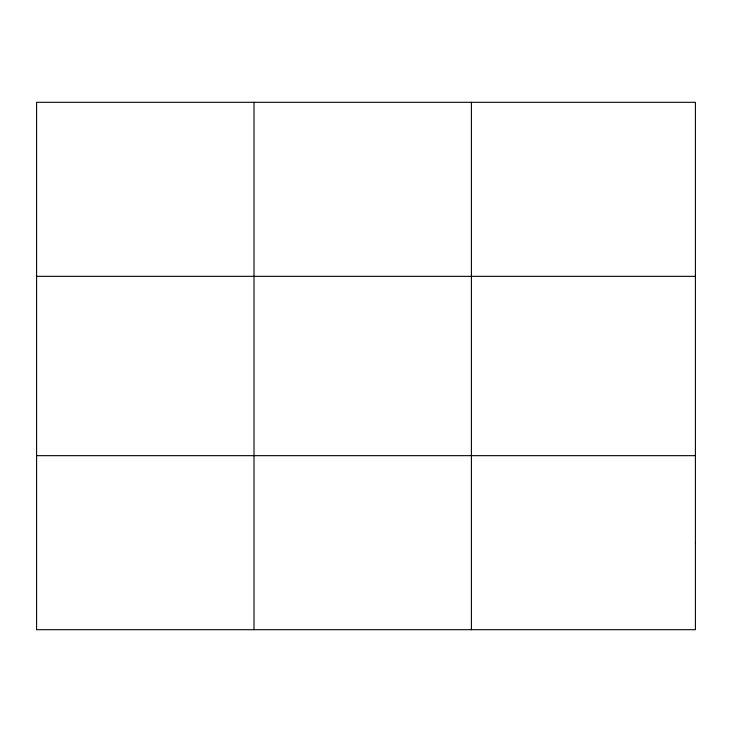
<?xml version="1.0" encoding="UTF-8"?>
<svg xmlns="http://www.w3.org/2000/svg" width="732" height="732" viewBox="0 0 732 732"><rect width="100%" height="100%" fill="white"/><g stroke="black" fill="none" stroke-linecap="round" stroke-linejoin="round"><path stroke-width="1.1" d="M254.004 102.306L254.004 629.694M471.408 102.306L471.408 629.694M36.6 276.339L695.4 276.339M36.6 455.661L695.4 455.661M695.4 542.677L695.4 629.694L36.6 629.694L36.6 102.306L695.4 102.306L695.4 542.677"/></g></svg>
